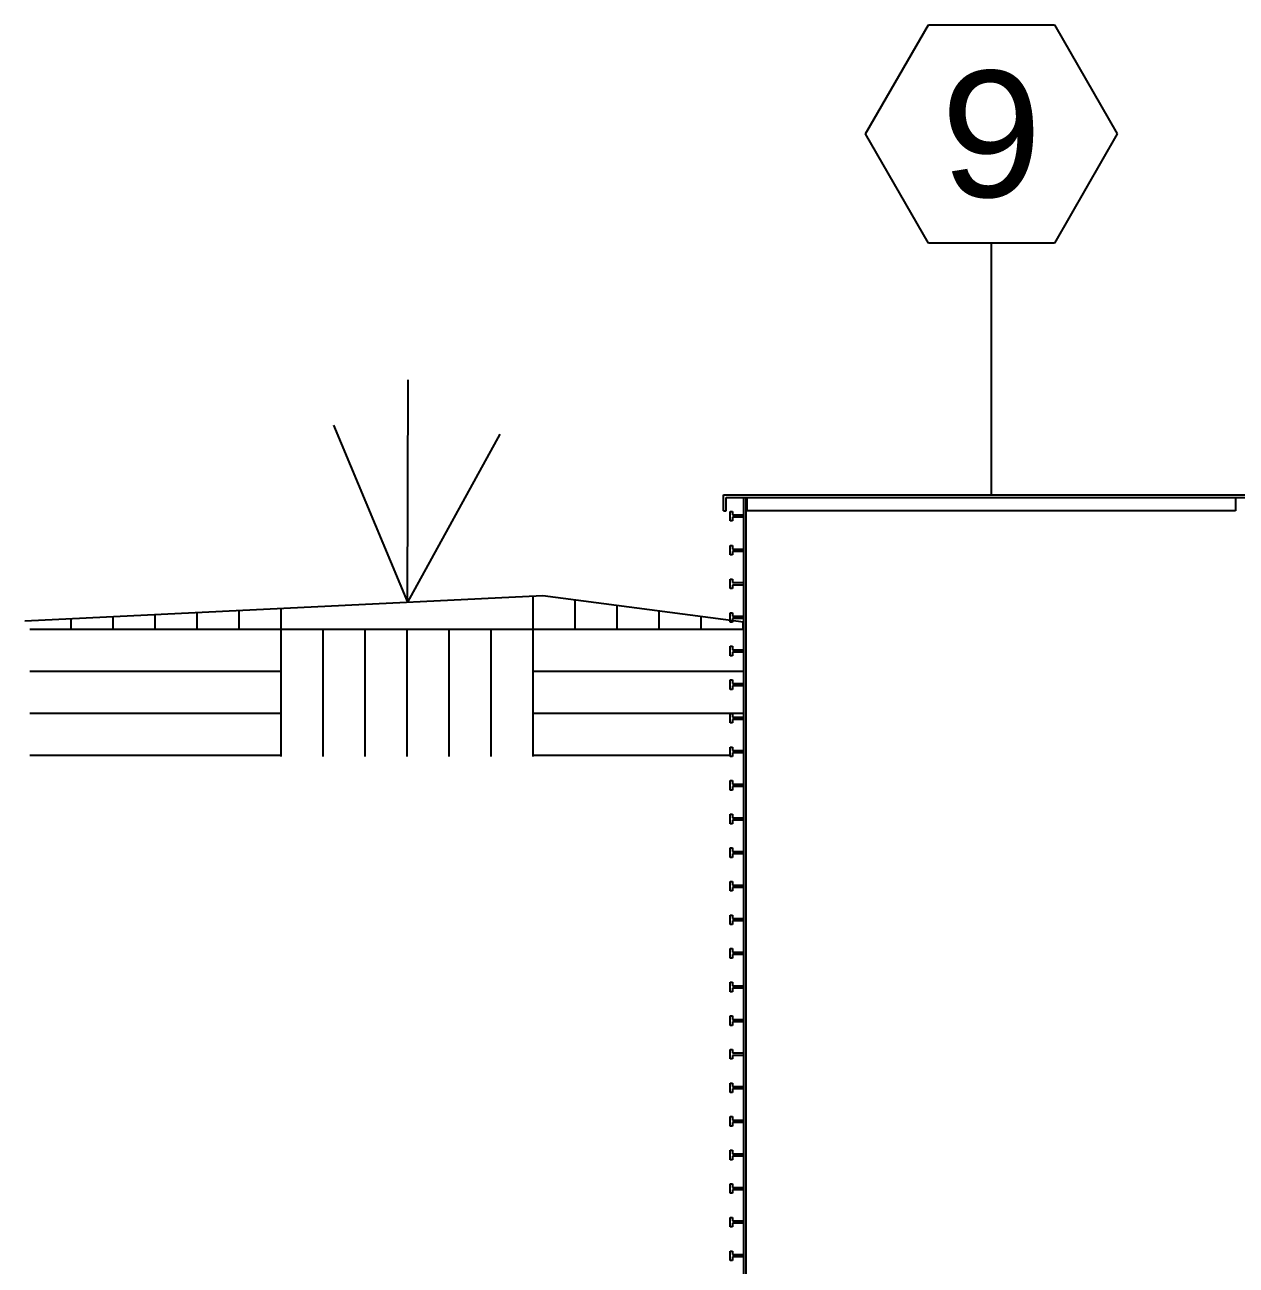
# Model space of a CAD drawing. Extents: x -13 to 326, y -81 to 129.
# Drawn here: x 13.5 to 71.2, y 69.4 to 128.5 of the extents above; entities that cross this region are included whole.
import ezdxf
from ezdxf.enums import TextEntityAlignment as Align

# ---------------------------------------------------------------- set-up
doc = ezdxf.new("R2010")
doc.units = 0
doc.header["$MEASUREMENT"] = 0
doc.layers.add('2', color=7, linetype='Continuous')
doc.styles.get("Standard").update_dxf_attribs({"font": 'monotxt.shx'})

msp = doc.modelspace()

# ---------------------------------------------------------------- linework, layer by layer
at = {"layer": '2', "color": 5, "linetype": 'Continuous'}
for p, q in [((53.545, 123.298), (56.545, 128.494)), ((56.545, 128.494), (62.545, 128.494)), ((62.545, 128.494), (65.545, 123.298)), ((56.545, 118.102), (53.545, 123.298)), ((65.545, 123.298), (62.545, 118.102)), ((62.545, 118.102), (56.545, 118.102)), ((59.545, 106.102), (59.545, 118.102)), ((31.732, 100.996), (31.776, 111.58)), ((28.22, 109.427), (31.732, 100.996)), ((36.132, 109), (31.732, 100.996)), ((46.795, 106.102), (72.295, 106.102)), ((46.795, 105.352), (46.795, 106.102)), ((46.911, 105.986), (72.179, 105.986)), ((46.911, 105.352), (46.911, 105.986)), ((47.733, 105.986), (47.733, 64.361)), ((47.858, 105.986), (47.858, 64.361)), ((47.911, 105.352), (47.911, 105.986)), ((71.179, 105.986), (71.179, 105.352)), ((46.795, 105.352), (46.911, 105.352)), ((47.1, 105.322), (47.212, 105.322)), ((47.1, 104.869), (47.1, 105.322)), ((47.212, 105.322), (47.212, 105.152)), ((47.212, 105.152), (47.733, 105.152)), ((71.179, 105.352), (47.911, 105.352)), ((47.212, 104.869), (47.1, 104.869)), ((47.212, 105.04), (47.212, 104.869)), ((47.733, 105.04), (47.212, 105.04)), ((47.1, 103.697), (47.212, 103.697)), ((47.1, 103.244), (47.1, 103.697)), ((47.212, 103.697), (47.212, 103.527)), ((47.212, 103.527), (47.733, 103.527)), ((47.212, 103.415), (47.212, 103.244)), ((47.733, 103.415), (47.212, 103.415)), ((47.212, 103.244), (47.1, 103.244)), ((47.1, 102.097), (47.212, 102.097)), ((47.1, 101.644), (47.1, 102.097)), ((47.212, 101.644), (47.1, 101.644)), ((47.212, 102.097), (47.212, 101.927)), ((47.212, 101.927), (47.733, 101.927)), ((47.212, 101.815), (47.212, 101.644)), ((47.733, 101.815), (47.212, 101.815)), ((13.512, 100.102), (38.183, 101.312)), ((37.727, 99.717), (37.727, 101.29)), ((38.183, 101.312), (47.733, 100.057)), ((39.727, 99.717), (39.727, 101.11)), ((21.727, 99.717), (21.727, 100.505)), ((23.727, 99.717), (23.727, 100.603)), ((25.727, 99.717), (25.727, 100.701)), ((41.727, 99.717), (41.727, 100.847)), ((43.727, 99.717), (43.727, 100.584)), ((47.1, 100.497), (47.212, 100.497)), ((47.1, 100.044), (47.1, 100.497)), ((47.212, 100.497), (47.212, 100.327)), ((15.727, 99.717), (15.727, 100.21)), ((17.727, 99.717), (17.727, 100.309)), ((19.727, 99.717), (19.727, 100.407)), ((45.727, 99.717), (45.727, 100.321)), ((47.212, 100.044), (47.1, 100.044)), ((47.212, 100.327), (47.733, 100.327)), ((47.212, 100.215), (47.212, 100.044)), ((47.733, 100.215), (47.212, 100.215)), ((47.727, 99.717), (47.727, 100.058)), ((13.759, 99.717), (25.727, 99.717)), ((25.727, 99.717), (37.727, 99.717)), ((25.727, 93.644), (25.727, 99.717)), ((27.727, 93.644), (27.727, 99.717)), ((29.727, 93.644), (29.727, 99.717)), ((31.727, 93.644), (31.727, 99.717)), ((33.727, 93.644), (33.727, 99.717)), ((35.727, 93.644), (35.727, 99.717)), ((37.727, 99.717), (47.733, 99.717)), ((37.727, 93.644), (37.727, 99.717)), ((47.1, 98.897), (47.212, 98.897)), ((47.1, 98.444), (47.1, 98.897)), ((47.212, 98.897), (47.212, 98.727)), ((47.212, 98.727), (47.733, 98.727)), ((47.212, 98.444), (47.1, 98.444)), ((47.212, 98.615), (47.212, 98.444)), ((47.733, 98.615), (47.212, 98.615)), ((13.759, 97.717), (25.727, 97.717)), ((37.727, 97.717), (47.733, 97.717)), ((47.1, 97.297), (47.212, 97.297)), ((47.1, 96.844), (47.1, 97.297)), ((47.212, 97.297), (47.212, 97.127)), ((47.212, 97.127), (47.733, 97.127)), ((47.212, 97.015), (47.212, 96.844)), ((47.733, 97.015), (47.212, 97.015)), ((47.212, 96.844), (47.1, 96.844)), ((13.759, 95.717), (25.727, 95.717)), ((37.727, 95.717), (47.733, 95.717)), ((47.1, 95.697), (47.212, 95.697)), ((47.1, 95.244), (47.1, 95.697)), ((47.212, 95.244), (47.1, 95.244)), ((47.212, 95.697), (47.212, 95.527)), ((47.212, 95.527), (47.733, 95.527)), ((47.212, 95.415), (47.212, 95.244)), ((47.733, 95.415), (47.212, 95.415)), ((47.1, 94.097), (47.212, 94.097)), ((47.1, 93.644), (47.1, 94.097)), ((47.212, 94.097), (47.212, 93.927)), ((47.212, 93.927), (47.733, 93.927)), ((13.759, 93.717), (25.727, 93.717)), ((37.727, 93.717), (47.1, 93.717)), ((47.212, 93.644), (47.1, 93.644)), ((47.212, 93.815), (47.212, 93.644)), ((47.733, 93.815), (47.212, 93.815)), ((47.1, 92.497), (47.212, 92.497)), ((47.1, 92.044), (47.1, 92.497)), ((47.212, 92.497), (47.212, 92.327)), ((47.212, 92.327), (47.733, 92.327)), ((47.212, 92.215), (47.212, 92.044)), ((47.733, 92.215), (47.212, 92.215)), ((47.212, 92.044), (47.1, 92.044)), ((47.1, 90.897), (47.212, 90.897)), ((47.1, 90.444), (47.1, 90.897)), ((47.212, 90.444), (47.1, 90.444)), ((47.212, 90.897), (47.212, 90.727)), ((47.212, 90.727), (47.733, 90.727)), ((47.212, 90.615), (47.212, 90.444)), ((47.733, 90.615), (47.212, 90.615)), ((47.1, 89.297), (47.212, 89.297)), ((47.1, 88.844), (47.1, 89.297)), ((47.212, 89.297), (47.212, 89.127)), ((47.212, 88.844), (47.1, 88.844)), ((47.212, 89.127), (47.733, 89.127)), ((47.212, 89.015), (47.212, 88.844)), ((47.733, 89.015), (47.212, 89.015)), ((47.1, 87.697), (47.212, 87.697)), ((47.1, 87.244), (47.1, 87.697)), ((47.212, 87.697), (47.212, 87.527)), ((47.212, 87.527), (47.733, 87.527)), ((47.212, 87.244), (47.1, 87.244)), ((47.212, 87.415), (47.212, 87.244)), ((47.733, 87.415), (47.212, 87.415)), ((47.1, 86.097), (47.212, 86.097)), ((47.1, 85.644), (47.1, 86.097)), ((47.212, 86.097), (47.212, 85.927)), ((47.212, 85.927), (47.733, 85.927)), ((47.212, 85.815), (47.212, 85.644)), ((47.733, 85.815), (47.212, 85.815)), ((47.212, 85.644), (47.1, 85.644)), ((47.1, 84.497), (47.212, 84.497)), ((47.1, 84.044), (47.1, 84.497)), ((47.212, 84.497), (47.212, 84.327)), ((47.212, 84.044), (47.1, 84.044)), ((47.212, 84.327), (47.733, 84.327)), ((47.212, 84.215), (47.212, 84.044)), ((47.733, 84.215), (47.212, 84.215)), ((47.1, 82.897), (47.212, 82.897)), ((47.1, 82.444), (47.1, 82.897)), ((47.212, 82.897), (47.212, 82.727)), ((47.212, 82.727), (47.733, 82.727)), ((47.212, 82.444), (47.1, 82.444)), ((47.212, 82.615), (47.212, 82.444)), ((47.733, 82.615), (47.212, 82.615)), ((47.1, 81.297), (47.212, 81.297)), ((47.1, 80.844), (47.1, 81.297)), ((47.212, 81.297), (47.212, 81.127)), ((47.212, 81.127), (47.733, 81.127)), ((47.212, 81.015), (47.212, 80.844)), ((47.733, 81.015), (47.212, 81.015)), ((47.212, 80.844), (47.1, 80.844)), ((47.1, 79.697), (47.212, 79.697)), ((47.1, 79.244), (47.1, 79.697)), ((47.212, 79.244), (47.1, 79.244)), ((47.212, 79.697), (47.212, 79.527)), ((47.212, 79.527), (47.733, 79.527)), ((47.212, 79.415), (47.212, 79.244)), ((47.733, 79.415), (47.212, 79.415)), ((47.1, 78.097), (47.212, 78.097)), ((47.1, 77.644), (47.1, 78.097)), ((47.212, 78.097), (47.212, 77.927)), ((47.212, 77.644), (47.1, 77.644)), ((47.212, 77.927), (47.733, 77.927)), ((47.212, 77.815), (47.212, 77.644)), ((47.733, 77.815), (47.212, 77.815)), ((47.1, 76.497), (47.212, 76.497)), ((47.1, 76.044), (47.1, 76.497)), ((47.212, 76.497), (47.212, 76.327)), ((47.212, 76.327), (47.733, 76.327)), ((47.212, 76.215), (47.212, 76.044)), ((47.733, 76.215), (47.212, 76.215)), ((47.212, 76.044), (47.1, 76.044)), ((47.1, 74.897), (47.212, 74.897)), ((47.1, 74.444), (47.1, 74.897)), ((47.212, 74.444), (47.1, 74.444)), ((47.212, 74.897), (47.212, 74.727)), ((47.212, 74.727), (47.733, 74.727)), ((47.212, 74.615), (47.212, 74.444)), ((47.733, 74.615), (47.212, 74.615)), ((47.1, 73.297), (47.212, 73.297)), ((47.1, 72.844), (47.1, 73.297)), ((47.212, 73.297), (47.212, 73.127)), ((47.212, 72.844), (47.1, 72.844)), ((47.212, 73.127), (47.733, 73.127)), ((47.212, 73.015), (47.212, 72.844)), ((47.733, 73.015), (47.212, 73.015)), ((47.1, 71.697), (47.212, 71.697)), ((47.1, 71.244), (47.1, 71.697)), ((47.212, 71.697), (47.212, 71.527)), ((47.212, 71.527), (47.733, 71.527)), ((47.212, 71.244), (47.1, 71.244)), ((47.212, 71.415), (47.212, 71.244)), ((47.733, 71.415), (47.212, 71.415)), ((47.1, 70.097), (47.212, 70.097)), ((47.1, 69.644), (47.1, 70.097)), ((47.212, 70.097), (47.212, 69.927)), ((47.212, 69.927), (47.733, 69.927)), ((47.212, 69.815), (47.212, 69.644)), ((47.733, 69.815), (47.212, 69.815)), ((47.212, 69.644), (47.1, 69.644))]:
    msp.add_line(p, q, dxfattribs=at)

# ---------------------------------------------------------------- texts
msp.add_text('9', height=6, dxfattribs=at).set_placement((59.545, 123.298), align=Align.MIDDLE_CENTER)

doc.saveas('drawing.dxf')
